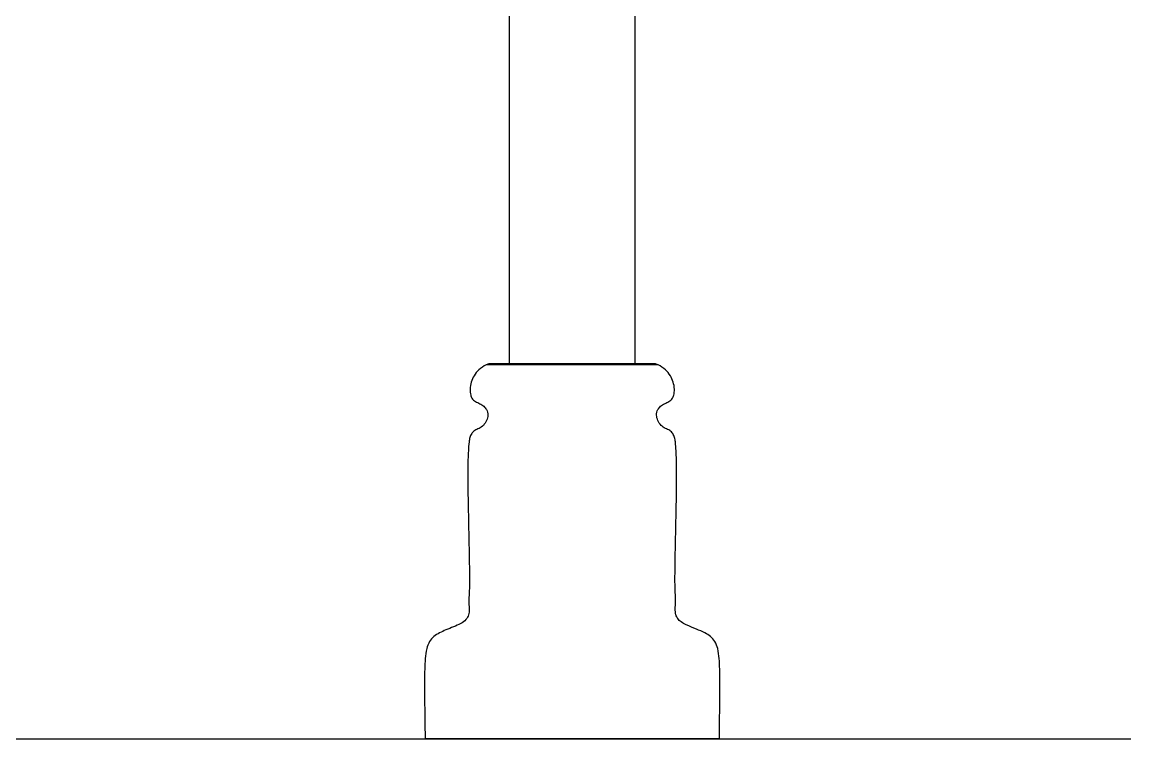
# Model space of a CAD drawing. Header units: millimetres. Extents: x 2214 to 8154, y -2115 to 2085.
# Drawn here: x 5106.4 to 5532.1, y 511.9 to 787 of the extents above; entities that cross this region are included whole.
import ezdxf

# ---------------------------------------------------------------- set-up
doc = ezdxf.new("R2010")
doc.units = ezdxf.units.MM

# ---------------------------------------------------------------- blocks, each defined once
blk = doc.blocks.new('tył')
for p, q in [((-1232.63, -1116.35), (-1232.63, -1347.35)), ((-1184.33, -1347.35), (-1184.33, -1116.35)), ((-1175.45, -1347.78), (-1241.5, -1347.78)), ((-1176.71, -1347.35), (-1240.25, -1347.35)), ((-1151.98, -1491.35), (-1264.98, -1491.35))]:
    blk.add_line(p, q)
for points, knots in [([(-1241.5, -1347.78), (-1242.48, -1348.34), (-1244.31, -1349.4), (-1246.23, -1351.79), (-1247.37, -1354.37), (-1247.79, -1356.96), (-1247.61, -1359.08), (-1247.1, -1360.53), (-1246.42, -1361.36), (-1245.34, -1362.02), (-1243.96, -1362.67), (-1242.42, -1363.58), (-1241.17, -1365.05), (-1240.68, -1367.09), (-1241.25, -1369.25), (-1242.48, -1371.05), (-1244.16, -1372.26), (-1245.95, -1372.83), (-1247.18, -1374.11), (-1247.83, -1375.67), (-1248.23, -1377.91), (-1248.35, -1380.75), (-1248.55, -1384.41), (-1248.59, -1388.67), (-1248.57, -1393.66), (-1248.49, -1399.23), (-1248.37, -1405.12), (-1248.25, -1411.13), (-1248.12, -1417.04), (-1248.02, -1422.6), (-1247.95, -1427.56), (-1247.94, -1431.72), (-1248, -1434.94), (-1248.18, -1437.38), (-1248.16, -1439.49), (-1248.01, -1441.57), (-1248.17, -1443.73), (-1249.24, -1445.81), (-1251.41, -1447.26), (-1254.09, -1448.37), (-1256.83, -1449.48), (-1259.42, -1450.61), (-1261.67, -1451.98), (-1263.46, -1454.06), (-1264.54, -1457), (-1264.97, -1460.58), (-1265.14, -1464.62), (-1265.22, -1468.92), (-1265.21, -1473.58), (-1265.14, -1478.8), (-1265.05, -1484.79), (-1265, -1489.06), (-1264.98, -1491.35)], [0, 0, 0, 0, 0.020833, 0.039238, 0.056064, 0.07317, 0.087662, 0.095391, 0.101511, 0.107163, 0.118825, 0.130108, 0.140341, 0.153956, 0.167443, 0.181018, 0.193858, 0.205375, 0.215526, 0.225779, 0.236564, 0.257872, 0.278798, 0.305128, 0.337294, 0.372099, 0.409229, 0.447186, 0.484467, 0.519573, 0.551002, 0.577257, 0.597302, 0.611095, 0.622888, 0.636703, 0.649956, 0.662879, 0.678785, 0.697463, 0.717203, 0.733919, 0.750299, 0.765941, 0.784073, 0.807903, 0.83312, 0.859592, 0.888188, 0.920238, 0.957068, 1, 1, 1, 1]), ([(-1240.25, -1347.35), (-1240.45, -1347.41), (-1240.87, -1347.53), (-1241.28, -1347.7), (-1241.5, -1347.78)], [0, 0, 0, 0, 0.465251, 1, 1, 1, 1]), ([(-1175.45, -1347.78), (-1175.72, -1347.68), (-1176.14, -1347.52), (-1176.56, -1347.4), (-1176.71, -1347.35)], [0, 0, 0, 0, 0.654616, 1, 1, 1, 1]), ([(-1151.98, -1491.35), (-1151.95, -1489.06), (-1151.91, -1484.79), (-1151.81, -1478.8), (-1151.75, -1473.58), (-1151.73, -1468.92), (-1151.81, -1464.62), (-1151.99, -1460.58), (-1152.42, -1457), (-1153.5, -1454.06), (-1155.29, -1451.98), (-1157.77, -1450.47), (-1160.98, -1449.13), (-1164.09, -1447.91), (-1166.6, -1446.64), (-1168.02, -1445.31), (-1168.82, -1443.52), (-1168.96, -1441.39), (-1168.75, -1439), (-1168.84, -1436.51), (-1169.01, -1433.56), (-1169.02, -1429.84), (-1168.98, -1424.49), (-1168.85, -1417.64), (-1168.68, -1409.61), (-1168.51, -1401.49), (-1168.4, -1394.4), (-1168.37, -1388.67), (-1168.41, -1384.41), (-1168.61, -1380.75), (-1168.72, -1377.91), (-1169.13, -1375.67), (-1169.78, -1374.11), (-1171.01, -1372.83), (-1172.79, -1372.26), (-1174.48, -1371.05), (-1175.7, -1369.25), (-1176.27, -1367.09), (-1175.79, -1365.05), (-1174.54, -1363.58), (-1173, -1362.67), (-1171.61, -1362.02), (-1170.54, -1361.36), (-1169.86, -1360.53), (-1169.35, -1359.08), (-1169.16, -1356.96), (-1169.58, -1354.37), (-1170.73, -1351.79), (-1172.64, -1349.4), (-1174.48, -1348.34), (-1175.45, -1347.78)], [0, 0, 0, 0, 0.042929, 0.079757, 0.111804, 0.140398, 0.166868, 0.192084, 0.215912, 0.234042, 0.249683, 0.266062, 0.28783, 0.314569, 0.328591, 0.340043, 0.350098, 0.364431, 0.37938, 0.394789, 0.411025, 0.43447, 0.464197, 0.511029, 0.562329, 0.614196, 0.662729, 0.694893, 0.721221, 0.742146, 0.763452, 0.774237, 0.784489, 0.794639, 0.806155, 0.818994, 0.832569, 0.846055, 0.859669, 0.869901, 0.881183, 0.892845, 0.898496, 0.904616, 0.912344, 0.926835, 0.94394, 0.960765, 0.979168, 1, 1, 1, 1])]:
    blk.add_open_spline(points, degree=3, knots=knots)

msp = doc.modelspace()

# ---------------------------------------------------------------- linework, layer by layer
msp.add_line((2514.16, 511.88), (5532.14, 511.88))

# ---------------------------------------------------------------- block references
msp.add_blockref('tył', (6526.1, 2003.23))

doc.saveas('drawing.dxf')
